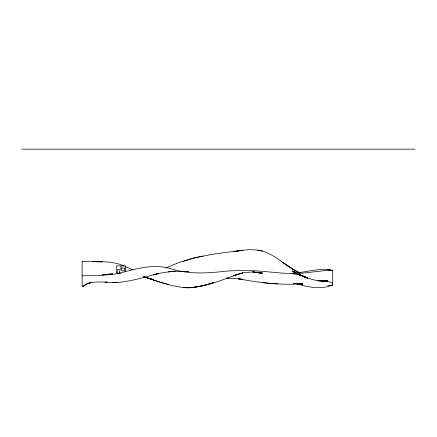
<?xml version="1.0" encoding="UTF-8"?>
<svg xmlns="http://www.w3.org/2000/svg" width="437" height="437" viewBox="0 0 437 437"><rect width="100%" height="100%" fill="white"/><g stroke="black" fill="none" stroke-linecap="round" stroke-linejoin="round"><path stroke-width="0.66" d="M165.891 268.116C189.986 256.388 216.697 253.433 242.945 250.314L233.287 251.625C244.589 249.702 256.869 247.954 267.646 253.039C279.161 258.223 288.169 267.641 299.596 272.885L292.692 269.214L299.596 272.846M183.524 261.277L193.667 257.972L203.194 256.093M297.717 272.775C309.292 271.443 321.069 267.602 332.732 270.53L327.745 269.787L332.732 270.279L332.732 285.055A37.309 37.309 0 0 1 326.018 286.989C316.246 288.83 306.304 286.656 296.931 283.892M175.335 271.077L163.372 272.551L153.731 274.687L158.555 273.507C141.02 277.79 123.398 284.476 105.027 282.1L107.557 282.236C100.767 281.854 93.791 281.532 87.253 283.782L91.093 282.4L87.253 283.837L82.134 286.667L87.253 283.739L82.134 286.683L82.134 261.463M168.409 271.89L174.702 271.159M102.498 274.917L112.615 273.742M327.745 285.47L332.732 285.061M102.498 274.545L112.615 273.983M226.12 278.232L228.507 278.112L226.12 278.211M226.464 278.243L233.287 278.364L242.945 279.352L238.116 278.735C259.42 282.75 281.018 285.443 302.737 283.7L293.364 283.493L302.737 284.039L296.04 283.405M117.684 282.439L112.615 282.471M332.732 270.29L323.779 270.727L303.644 273.038L294.691 273.562L283.504 273.223L261.129 271.219A233.986 233.986 0 0 0 225.334 271.219C207.438 273.316 189.09 274.409 171.632 268.952C154.469 263.402 136.885 268.542 120.17 272.988A101.247 101.247 0 0 1 113.456 274.228L100.035 275.501L82.134 275.796M21.85 149.164L415.15 149.164M120.929 273.191L116.373 273.191L116.373 265.904L125.479 265.904L125.479 271.885M82.134 261.517L102.498 261.845L92.376 261.637C102.99 261.561 114.052 261.528 123.961 265.904L122.759 265.385L123.961 265.925M173.445 271.29L188.593 271.508L183.524 271.268M277.735 283.979L262.544 282.673M292.692 273.781L297.717 274.458L302.737 276.009L297.717 274.212C307.238 278.396 317.175 281.81 327.745 281.111L322.763 280.762L327.745 281.286L323.385 280.63L327.745 281.357L332.732 283.072M294.702 283.389L302.737 284.613L297.089 283.482M257.628 250.068L262.544 251.111M258.611 272.513L262.544 273.415L252.712 271.907L262.544 273.147L252.712 271.945L242.945 272.814L233.287 275.66L242.945 272.814C223.553 278.762 204.325 288.66 183.524 287.612L188.593 287.764L183.524 287.644L173.445 285.913L158.555 281.772L143.768 276.752L163.372 283.187L168.409 284.416M256.645 272.109L262.544 273.524L258.857 272.382M143.768 276.872L153.731 279.587L143.768 276.867L153.731 280.041M258.857 272.497L262.544 273.709L258.857 272.464M298.602 274.261L307.763 278.09M302.737 276.129L307.763 278.167L299.192 274.316L307.763 278.216L298.602 274.223M125.157 266.444L132.952 269.886M120.929 265.904L120.929 269.547M119.345 273.191L119.345 269.547L117.52 269.547L117.52 273.191M213.78 282.564L203.828 285.514L213.78 282.564M203.828 285.432L198.748 286.628L188.593 287.836L193.667 287.399L203.828 285.432M327.745 280.854L317.775 280.68L327.745 280.854M124.807 268.056L121.164 268.056L121.164 270.787L124.807 270.787L124.807 268.056M322.763 280.936L317.775 280.729L322.763 280.936M299.596 272.923L297.717 272.251L299.596 272.928M296.237 273.169L292.692 271.585L296.237 273.191M296.237 272.808L292.692 270.995L296.237 272.808M292.692 269.143L282.723 262.397L292.692 269.187"/></g></svg>
